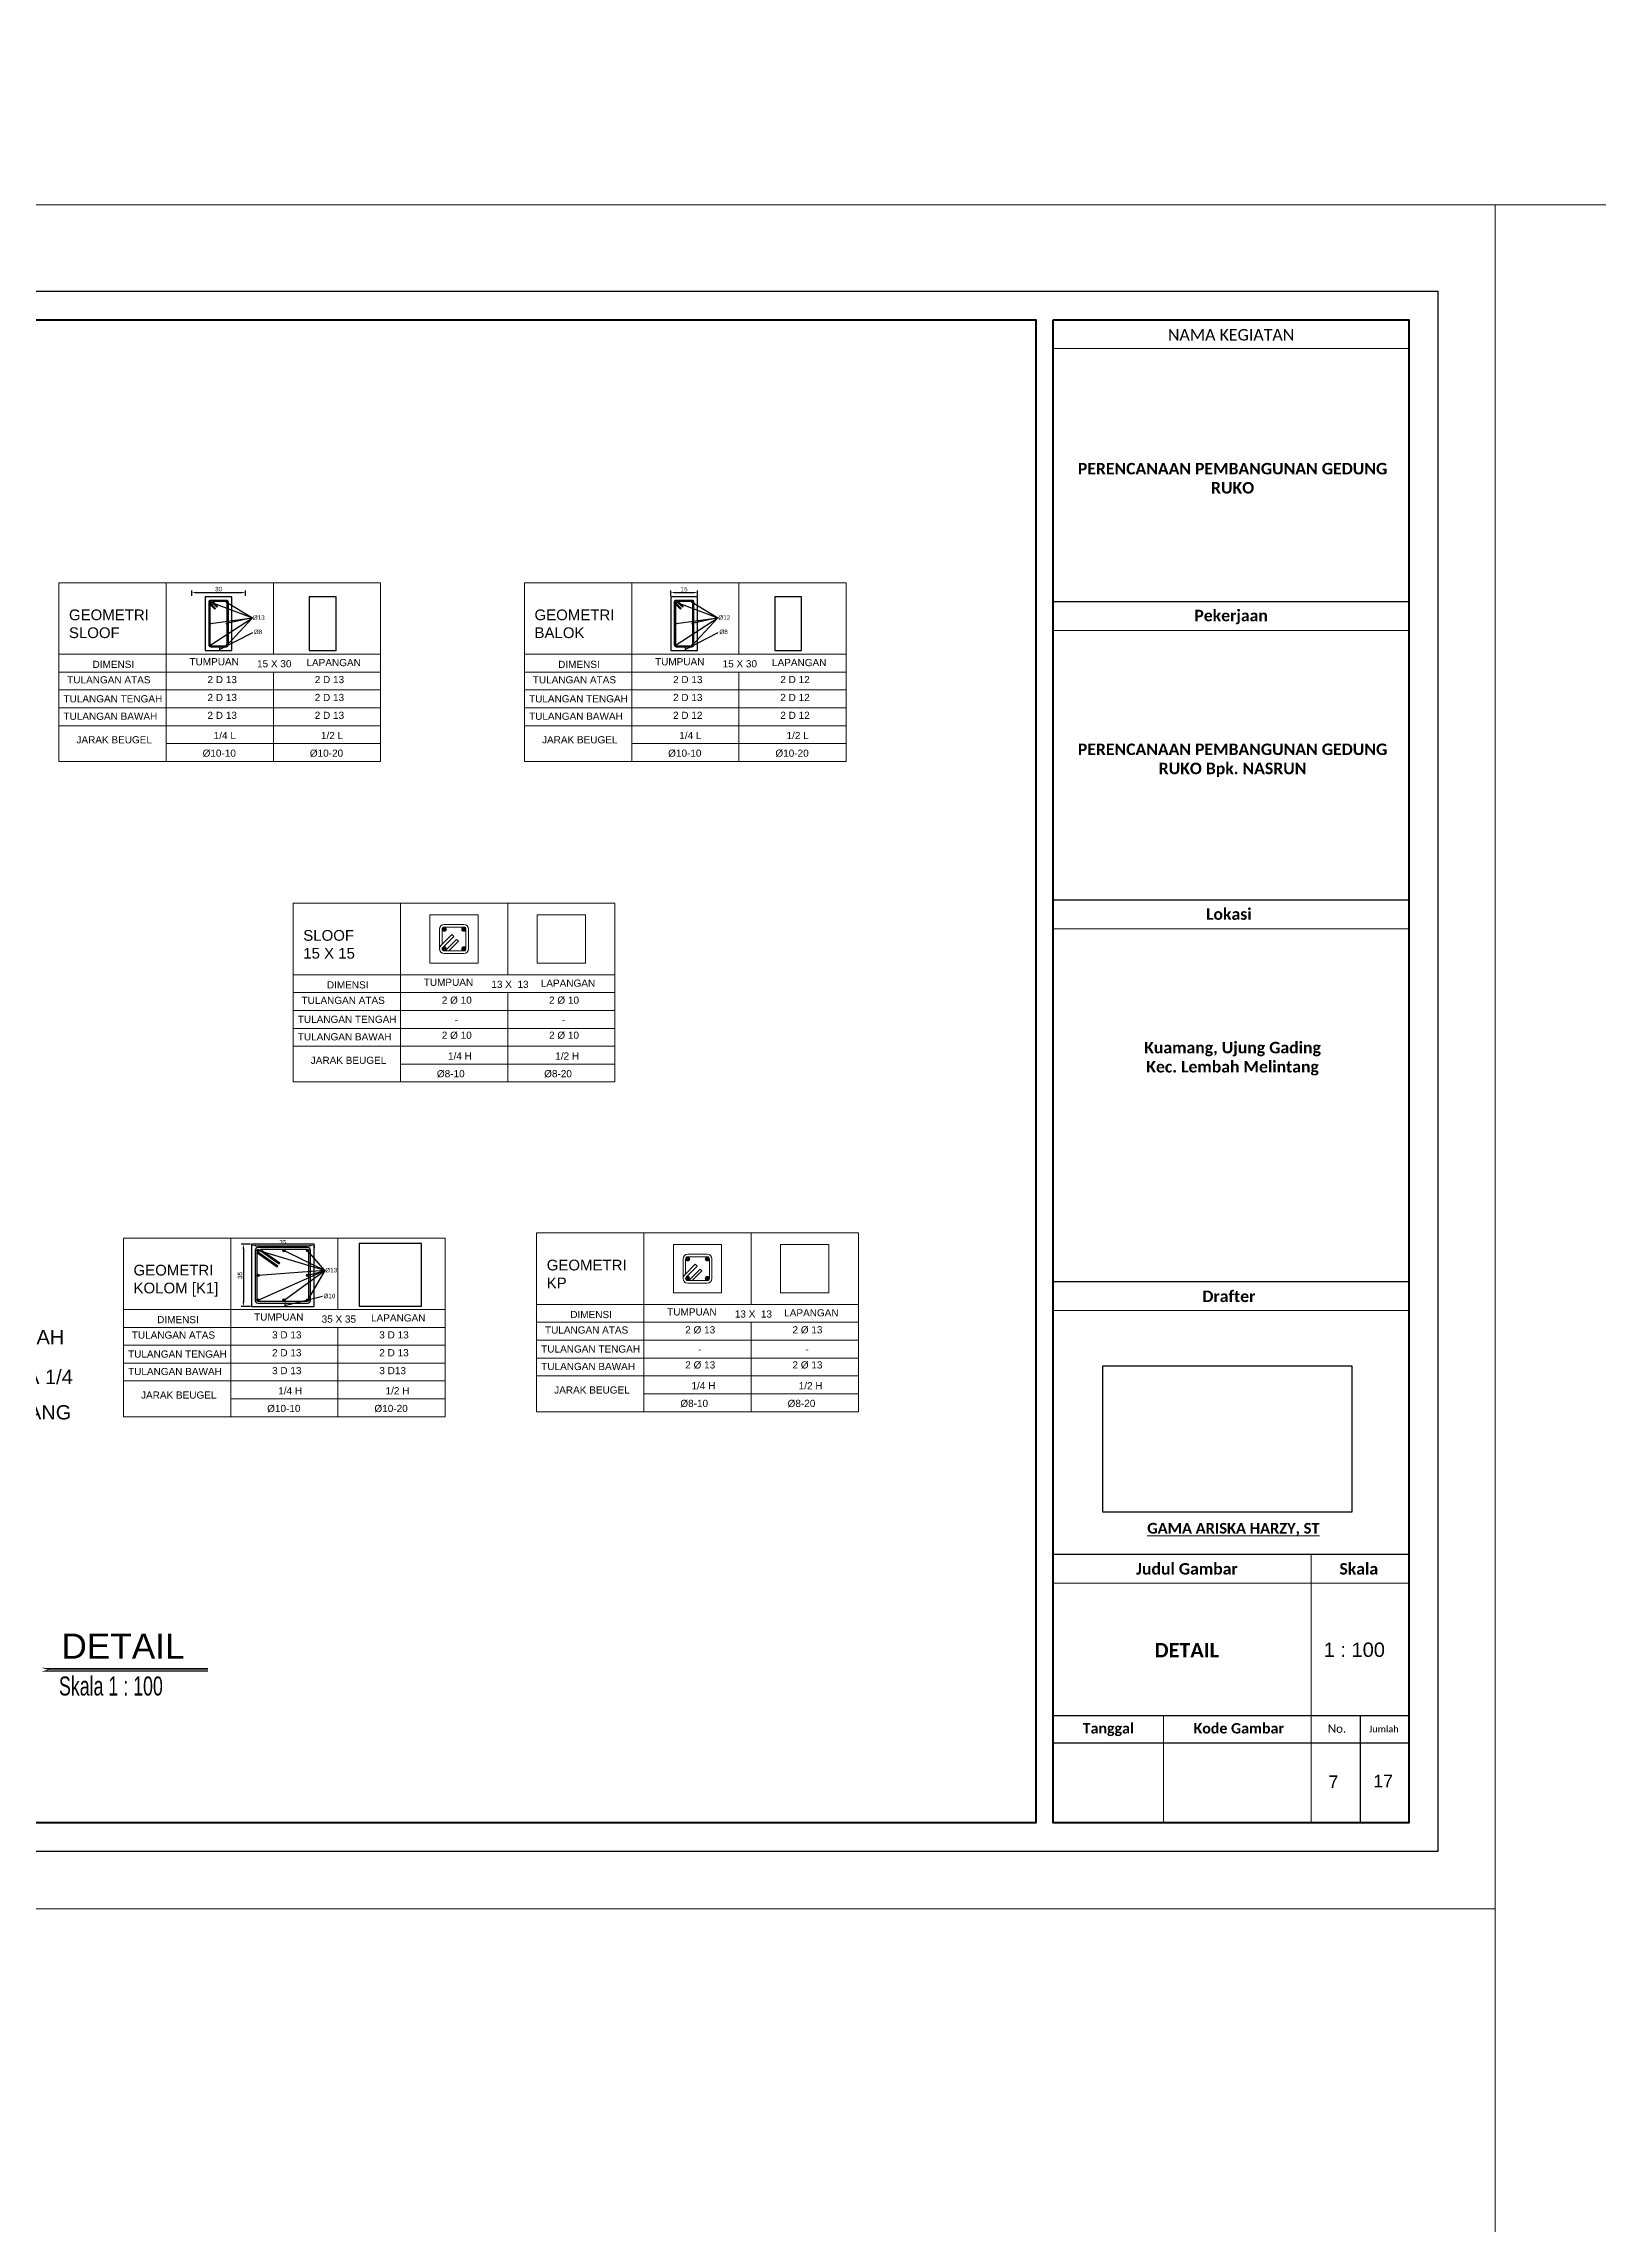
# Model space of a CAD drawing. Header units: centimetres. Extents: x -377343 to 693706, y 194584 to 813780.
# Drawn here: x 173545 to 174414, y 499667 to 500887 of the extents above; entities that cross this region are included whole.
import ezdxf

# ---------------------------------------------------------------- set-up
doc = ezdxf.new("R2010")
doc.units = ezdxf.units.CM
doc.header["$PDMODE"] = 3
for name, color, linetype, lineweight in [('a. line t', 7, 'Continuous', 50), ('Kertas', 252, 'Continuous', 20), ('Legenda', 252, 'Continuous', 20)]:
    doc.layers.add(name, color=color, linetype=linetype, lineweight=lineweight)
for name, color, linetype in [('bangunan', 40, 'Continuous'), ('Layer1', 7, 'Continuous'), ('PIPA', 11, 'Continuous'), ('TEXT', 7, 'Continuous')]:
    doc.layers.add(name, color=color, linetype=linetype)
doc.styles.add('ROMANS', font='ROMANS.SHX', dxfattribs={"width": 0.7})
doc.styles.get("Standard").update_dxf_attribs({"font": 'arial.ttf'})
doc.dimstyles.new('ISO-25', dxfattribs={"dimtxt": 2.5, "dimasz": 2.5, "dimexe": 1.25, "dimexo": 0.625, "dimtad": 1, "dimtxsty": 'Standard', "dimcen": 2.5, "dimadec": 0, "dimazin": 0, "dimtfac": 1, "dimtmove": 0, "dimatfit": 3, "dimfxl": 1, "dimarcsym": 0})
picture_1 = doc.add_image_def('image1.jpg', size_in_pixel=(603, 1024))

# ---------------------------------------------------------------- blocks, each defined once
blk = doc.blocks.new('*D61')
at = {"layer": 'Defpoints', "color": 0, "transparency": 16777216}
for p in [(173627.4, 500577.5, -1114.7), (173657.4, 500579.9), (173657.4, 500577.5, -1114.7)]:
    blk.add_point(p, dxfattribs=at)
at = {"layer": 'Layer1', "color": 0, "lineweight": -2, "transparency": 16777216}
for p, q in [((173627.4, 500578.1), (173627.4, 500581.1)), ((173657.4, 500578.1), (173657.4, 500581.1)), ((173629.9, 500579.9), (173654.9, 500579.9))]:
    blk.add_line(p, q, dxfattribs=at)
at = {"layer": 'Layer1', "color": 0, "transparency": 16777216}
for points in [[(173629.9, 500580.3), (173629.9, 500579.4), (173627.4, 500579.9)], [(173654.9, 500580.3), (173654.9, 500579.4), (173657.4, 500579.9)]]:
    blk.add_solid(points, dxfattribs=at)
at = {"layer": 'Layer1', "color": 0, "transparency": 16777216, "insert": (173642.4, 500581.8), "char_height": 2.5, "attachment_point": 5}
blk.add_mtext('30', dxfattribs=at)
blk = doc.blocks.new('*D66')
at = {"layer": 'Defpoints', "color": 0, "transparency": 16777216}
for p in [(173660.8, 500215.3), (173695.8, 500215.3), (173695.8, 500214.4)]:
    blk.add_point(p, dxfattribs=at)
at = {"layer": 'Layer1', "color": 0, "lineweight": -2, "transparency": 16777216}
for p, q in [((173660.8, 500214.7), (173660.8, 500213.2)), ((173663.3, 500214.4), (173693.3, 500214.4)), ((173695.8, 500214.7), (173695.8, 500213.2))]:
    blk.add_line(p, q, dxfattribs=at)
at = {"layer": 'Layer1', "color": 0, "transparency": 16777216}
for points in [[(173663.3, 500214.9), (173663.3, 500214), (173660.8, 500214.4)], [(173693.3, 500214.9), (173693.3, 500214), (173695.8, 500214.4)]]:
    blk.add_solid(points, dxfattribs=at)
at = {"layer": 'Layer1', "color": 0, "transparency": 16777216, "insert": (173678.3, 500216.3), "char_height": 2.5, "attachment_point": 5}
blk.add_mtext('35', dxfattribs=at)
blk = doc.blocks.new('*D67')
at = {"layer": 'Defpoints', "color": 0, "transparency": 16777216}
for p in [(173660.8, 500215.3), (173656.3, 500180.3), (173660.8, 500180.3)]:
    blk.add_point(p, dxfattribs=at)
at = {"layer": 'Layer1', "color": 0, "lineweight": -2, "transparency": 16777216}
for p, q in [((173660.2, 500215.3), (173655, 500215.3)), ((173656.3, 500212.8), (173656.3, 500182.8)), ((173660.2, 500180.3), (173655, 500180.3))]:
    blk.add_line(p, q, dxfattribs=at)
at = {"layer": 'Layer1', "color": 0, "transparency": 16777216}
for points in [[(173655.8, 500212.8), (173656.7, 500212.8), (173656.3, 500215.3)], [(173655.8, 500182.8), (173656.7, 500182.8), (173656.3, 500180.3)]]:
    blk.add_solid(points, dxfattribs=at)
at = {"layer": 'Layer1', "color": 0, "transparency": 16777216, "insert": (173654.4, 500197.8), "char_height": 2.5, "attachment_point": 5, "rotation": 90}
blk.add_mtext('35', dxfattribs=at)
blk = doc.blocks.new('*D138')
at = {"layer": 'Defpoints', "color": 0, "transparency": 16777216}
for p in [(173895.3, 500577.5, -1114.7), (173910.3, 500579.9), (173910.3, 500577.5, -1114.7)]:
    blk.add_point(p, dxfattribs=at)
at = {"layer": 'Layer1', "color": 0, "lineweight": -2, "transparency": 16777216}
for p, q in [((173895.3, 500578.1), (173895.3, 500581.1)), ((173910.3, 500578.1), (173910.3, 500581.1)), ((173897.8, 500579.9), (173907.8, 500579.9))]:
    blk.add_line(p, q, dxfattribs=at)
at = {"layer": 'Layer1', "color": 0, "transparency": 16777216}
for points in [[(173897.8, 500580.3), (173897.8, 500579.4), (173895.3, 500579.9)], [(173907.8, 500580.3), (173907.8, 500579.4), (173910.3, 500579.9)]]:
    blk.add_solid(points, dxfattribs=at)
at = {"layer": 'Layer1', "color": 0, "transparency": 16777216, "insert": (173902.8, 500581.8), "char_height": 2.5, "attachment_point": 5}
blk.add_mtext('15', dxfattribs=at)

msp = doc.modelspace()

# ---------------------------------------------------------------- hatches: boundary and pattern name
at = {"layer": 'bangunan'}
h = msp.add_hatch(color=256, dxfattribs=at)
h.dxf.hatch_style = 1
h.paths.add_polyline_path([(173637.463, 500574.422, 1), (173638.463, 500574.422, 1)])
h = msp.add_hatch(color=256, dxfattribs=at)
h.dxf.hatch_style = 1
h.paths.add_polyline_path([(173637.463, 500574.422, 1), (173638.463, 500574.422, 1)])
h = msp.add_hatch(color=256, dxfattribs=at)
h.dxf.hatch_style = 1
h.paths.add_polyline_path([(173637.463, 500574.422, 1), (173638.463, 500574.422, 1)])
h = msp.add_hatch(color=256, dxfattribs=at)
h.dxf.hatch_style = 1
h.paths.add_polyline_path([(173647.263, 500574.422, -1), (173646.263, 500574.422, -1)])
h = msp.add_hatch(color=256, dxfattribs=at)
h.dxf.hatch_style = 1
h.paths.add_polyline_path([(173647.263, 500574.422, -1), (173646.263, 500574.422, -1)])
h = msp.add_hatch(color=256, dxfattribs=at)
h.dxf.hatch_style = 1
h.paths.add_polyline_path([(173897.903, 500574.422, 1), (173898.903, 500574.422, 1)])
h = msp.add_hatch(color=256, dxfattribs=at)
h.dxf.hatch_style = 1
h.paths.add_polyline_path([(173897.903, 500574.422, 1), (173898.903, 500574.422, 1)])
h = msp.add_hatch(color=256, dxfattribs=at)
h.dxf.hatch_style = 1
h.paths.add_polyline_path([(173897.903, 500574.422, 1), (173898.903, 500574.422, 1)])
h = msp.add_hatch(color=256, dxfattribs=at)
h.dxf.hatch_style = 1
h.paths.add_polyline_path([(173907.703, 500574.422, -1), (173906.703, 500574.422, -1)])
h = msp.add_hatch(color=256, dxfattribs=at)
h.dxf.hatch_style = 1
h.paths.add_polyline_path([(173907.703, 500574.422, -1), (173906.703, 500574.422, -1)])
h = msp.add_hatch(color=256, dxfattribs=at)
h.dxf.hatch_style = 1
h.paths.add_polyline_path([(173637.482, 500562.49, -1), (173638.482, 500562.49, -1)])
h = msp.add_hatch(color=256, dxfattribs=at)
h.dxf.hatch_style = 1
h.paths.add_polyline_path([(173647.282, 500562.49, 1), (173646.282, 500562.49, 1)])
h = msp.add_hatch(color=256, dxfattribs=at)
h.dxf.hatch_style = 1
h.paths.add_polyline_path([(173897.921, 500562.49, -1), (173898.921, 500562.49, -1)])
h = msp.add_hatch(color=256, dxfattribs=at)
h.dxf.hatch_style = 1
h.paths.add_polyline_path([(173907.721, 500562.49, 1), (173906.721, 500562.49, 1)])
h = msp.add_hatch(color=256, dxfattribs=at)
h.dxf.hatch_style = 1
h.paths.add_polyline_path([(173637.463, 500550.622, -1), (173638.463, 500550.622, -1)])
h = msp.add_hatch(color=256, dxfattribs=at)
h.dxf.hatch_style = 1
h.paths.add_polyline_path([(173647.263, 500550.622, 1), (173646.263, 500550.622, 1)])
h = msp.add_hatch(color=256, dxfattribs=at)
h.dxf.hatch_style = 1
h.paths.add_polyline_path([(173897.903, 500550.622, -1), (173898.903, 500550.622, -1)])
h = msp.add_hatch(color=256, dxfattribs=at)
h.dxf.hatch_style = 1
h.paths.add_polyline_path([(173907.703, 500550.622, 1), (173906.703, 500550.622, 1)])
at = {"layer": 'Layer1'}
h = msp.add_hatch(color=256, dxfattribs=at)
h.dxf.hatch_style = 1
h.paths.add_polyline_path([(173665.126, 500211.644, 1), (173663.826, 500211.644, 1)])
h = msp.add_hatch(color=256, dxfattribs=at)
h.dxf.hatch_style = 1
h.paths.add_polyline_path([(173679.645, 500211.644, 1), (173678.345, 500211.644, 1)])
h = msp.add_hatch(color=256, dxfattribs=at)
h.dxf.hatch_style = 1
h.paths.add_polyline_path([(173691.526, 500211.644, -1), (173692.826, 500211.644, -1)])
h = msp.add_hatch(color=256, dxfattribs=at)
h.dxf.hatch_style = 1
h.paths.add_polyline_path([(173665.126, 500197.794, -1), (173663.826, 500197.794, -1)])
h = msp.add_hatch(color=256, dxfattribs=at)
h.dxf.hatch_style = 1
h.paths.add_polyline_path([(173691.526, 500197.794, 1), (173692.826, 500197.794, 1)])
h = msp.add_hatch(color=256, dxfattribs=at)
h.dxf.hatch_style = 1
h.paths.add_polyline_path([(173665.126, 500183.944, -1), (173663.826, 500183.944, -1)])
h = msp.add_hatch(color=256, dxfattribs=at)
h.dxf.hatch_style = 1
h.paths.add_polyline_path([(173679.645, 500183.944, -1), (173678.345, 500183.944, -1)])
h = msp.add_hatch(color=256, dxfattribs=at)
h.dxf.hatch_style = 1
h.paths.add_polyline_path([(173691.526, 500183.944, 1), (173692.826, 500183.944, 1)])
at = {"layer": 'PIPA'}
h = msp.add_hatch(color=0, dxfattribs=at)
h.dxf.hatch_style = 1
h.paths.add_polyline_path([(173769.795, 500391.485, 1), (173767.455, 500391.485, 1)])
h.paths.add_polyline_path([(173780.775, 500391.485, 1), (173778.435, 500391.485, 1)])
h.paths.add_polyline_path([(173780.775, 500380.505, 1), (173778.435, 500380.505, 1)])
h.paths.add_polyline_path([(173767.455, 500380.505, 1), (173769.795, 500380.505, 1)])
h = msp.add_hatch(color=0, dxfattribs=at)
h.dxf.hatch_style = 1
h.paths.add_polyline_path([(173905.975, 500207.003, 1), (173903.635, 500207.003, 1)])
h.paths.add_polyline_path([(173916.955, 500207.003, 1), (173914.615, 500207.003, 1)])
h.paths.add_polyline_path([(173916.955, 500196.023, 1), (173914.615, 500196.023, 1)])
h.paths.add_polyline_path([(173903.635, 500196.023, 1), (173905.975, 500196.023, 1)])

# ---------------------------------------------------------------- linework, layer by layer
at = {"linetype": 'Continuous'}
for p, q in [((173650.519, 500578.447, 174.71), (173650.519, 500578.447, 174.71)), ((173910.958, 500578.447, 174.71), (173910.958, 500578.447, 174.71))]:
    msp.add_line(p, q, dxfattribs=at)
at = {"elevation": 174.71}
for points in [[(173634.863, 500547.522), (173649.863, 500547.522), (173649.863, 500577.522), (173634.863, 500577.522)], [(173634.863, 500547.522), (173649.863, 500547.522), (173649.863, 500577.522), (173634.863, 500577.522)], [(173693.077, 500547.522), (173708.077, 500547.522), (173708.077, 500577.522), (173693.077, 500577.522)], [(173895.303, 500547.522), (173910.303, 500547.522), (173910.303, 500577.522), (173895.303, 500577.522)], [(173895.303, 500547.522), (173910.303, 500547.522), (173910.303, 500577.522), (173895.303, 500577.522)], [(173953.516, 500547.522), (173968.516, 500547.522), (173968.516, 500577.522), (173953.516, 500577.522)]]:
    msp.add_lwpolyline(points, close=True, dxfattribs=at)
at = {"layer": 'bangunan'}
for p, q in [((173637.463, 500573.367, 174.71), (173640.297, 500570.533, 174.71)), ((173637.463, 500573.367, 174.71), (173640.297, 500570.533, 174.71)), ((173637.61, 500574.069, 174.71), (173640.721, 500570.958, 174.71)), ((173637.61, 500574.069, 174.71), (173640.721, 500570.958, 174.71)), ((173638.317, 500574.776, 174.71), (173641.428, 500571.665, 174.71)), ((173638.317, 500574.776, 174.71), (173641.428, 500571.665, 174.71)), ((173638.741, 500575.2, 174.71), (173641.852, 500572.089, 174.71)), ((173638.741, 500575.2, 174.71), (173641.852, 500572.089, 174.71)), ((173640.721, 500570.958, 174.71), (173640.297, 500570.533, 174.71)), ((173641.852, 500572.089, 174.71), (173641.428, 500571.665, 174.71)), ((173897.903, 500573.367, 174.71), (173900.736, 500570.533, 174.71)), ((173897.903, 500573.367, 174.71), (173900.736, 500570.533, 174.71)), ((173898.049, 500574.069, 174.71), (173901.16, 500570.958, 174.71)), ((173898.049, 500574.069, 174.71), (173901.16, 500570.958, 174.71)), ((173898.756, 500574.776, 174.71), (173901.868, 500571.665, 174.71)), ((173898.756, 500574.776, 174.71), (173901.868, 500571.665, 174.71)), ((173899.181, 500575.2, 174.71), (173902.292, 500572.089, 174.71)), ((173899.181, 500575.2, 174.71), (173902.292, 500572.089, 174.71)), ((173901.16, 500570.958, 174.71), (173900.736, 500570.533, 174.71)), ((173902.292, 500572.089, 174.71), (173901.868, 500571.665, 174.71))]:
    msp.add_line(p, q, dxfattribs=at)
at = {"layer": 'bangunan', "elevation": 174.71}
for points in [[(173637.963, 500549.522), (173646.763, 500549.522, 0.41421356), (173647.863, 500550.622), (173647.863, 500574.422, 0.41421356), (173646.763, 500575.522), (173637.963, 500575.522, 0.41421356), (173636.863, 500574.422), (173636.863, 500550.622, 0.41421356)], [(173637.963, 500549.522), (173646.763, 500549.522, 0.41421356), (173647.863, 500550.622), (173647.863, 500574.422, 0.41421356), (173646.763, 500575.522), (173637.963, 500575.522, 0.41421356), (173636.863, 500574.422), (173636.863, 500550.622, 0.41421356)], [(173898.403, 500549.522), (173907.203, 500549.522, 0.41421356), (173908.303, 500550.622), (173908.303, 500574.422, 0.41421356), (173907.203, 500575.522), (173898.403, 500575.522, 0.41421356), (173897.303, 500574.422), (173897.303, 500550.622, 0.41421356)], [(173898.403, 500549.522), (173907.203, 500549.522, 0.41421356), (173908.303, 500550.622), (173908.303, 500574.422, 0.41421356), (173907.203, 500575.522), (173898.403, 500575.522, 0.41421356), (173897.303, 500574.422), (173897.303, 500550.622, 0.41421356)]]:
    msp.add_lwpolyline(points, format="xyb", close=True, dxfattribs=at)
for points in [[(173637.963, 500574.922), (173637.963, 500574.922, 0.41421356), (173637.463, 500574.422), (173637.463, 500550.622, 0.41421356), (173637.963, 500550.122), (173646.763, 500550.122, 0.41421356), (173647.263, 500550.622), (173647.263, 500574.422, 0.41421356), (173646.763, 500574.922), (173639.019, 500574.922)], [(173637.963, 500574.922), (173637.963, 500574.922, 0.41421356), (173637.463, 500574.422), (173637.463, 500550.622, 0.41421356), (173637.963, 500550.122), (173646.763, 500550.122, 0.41421356), (173647.263, 500550.622), (173647.263, 500574.422, 0.41421356), (173646.763, 500574.922), (173639.019, 500574.922)], [(173898.403, 500574.922), (173898.403, 500574.922, 0.41421356), (173897.903, 500574.422), (173897.903, 500550.622, 0.41421356), (173898.403, 500550.122), (173907.203, 500550.122, 0.41421356), (173907.703, 500550.622), (173907.703, 500574.422, 0.41421356), (173907.203, 500574.922), (173899.458, 500574.922)], [(173898.403, 500574.922), (173898.403, 500574.922, 0.41421356), (173897.903, 500574.422), (173897.903, 500550.622, 0.41421356), (173898.403, 500550.122), (173907.203, 500550.122, 0.41421356), (173907.703, 500550.622), (173907.703, 500574.422, 0.41421356), (173907.203, 500574.922), (173899.458, 500574.922)]]:
    msp.add_lwpolyline(points, format="xyb", dxfattribs=at)
at = {"layer": 'bangunan'}
for centre in [(173637.963, 500574.422, 174.71), (173898.403, 500574.422, 174.71)]:
    msp.add_circle(centre, 0.5, dxfattribs=at)
for centre in [(173637.963, 500574.422, 174.71), (173898.403, 500574.422, 174.71)]:
    msp.add_arc(centre, 1.1, 45, 180, dxfattribs=at)
at = {"layer": 'Kertas'}
for points in [[(173024.235, 500796.755), (174356.461, 500796.755), (174356.461, 499843.33), (173024.235, 499843.33)], [(174356.461, 500796.755), (177553.804, 500796.755), (177553.804, 498508.536), (174356.461, 498508.536)]]:
    msp.add_lwpolyline(points, close=True, dxfattribs=at)
at = {"layer": 'Layer1', "color": 7, "lineweight": 0, "ltscale": 100}
for p, q in [((173553.037, 500585.37), (173553.037, 500485.37)), ((173613.037, 500585.37), (173613.037, 500485.37)), ((173673.037, 500585.37), (173673.037, 500545.37)), ((173733.037, 500585.37), (173733.037, 500485.37)), ((173813.477, 500585.37), (173813.477, 500485.37)), ((173873.477, 500585.37), (173873.477, 500485.37)), ((173933.477, 500585.37), (173933.477, 500545.37)), ((173993.477, 500585.37), (173993.477, 500485.37)), ((173553.037, 500545.37), (173733.037, 500545.37)), ((173813.477, 500545.37), (173993.477, 500545.37)), ((173553.037, 500535.37), (173733.037, 500535.37)), ((173673.037, 500535.37), (173673.037, 500485.37)), ((173813.477, 500535.37), (173993.477, 500535.37)), ((173933.477, 500535.37), (173933.477, 500485.37)), ((173553.037, 500525.37), (173733.037, 500525.37)), ((173813.477, 500525.37), (173993.477, 500525.37)), ((173553.037, 500515.37), (173733.037, 500515.37)), ((173813.477, 500515.37), (173993.477, 500515.37)), ((173553.037, 500505.37), (173733.037, 500505.37)), ((173613.037, 500495.37), (173733.037, 500495.37)), ((173813.477, 500505.37), (173993.477, 500505.37)), ((173873.477, 500495.37), (173993.477, 500495.37)), ((173553.037, 500485.37), (173733.037, 500485.37)), ((173813.477, 500485.37), (173993.477, 500485.37))]:
    msp.add_line(p, q, dxfattribs=at)
at = {"layer": 'Layer1'}
for p, q in [((173637.963, 500574.422, 174.71), (173661.304, 500565.75, 1289.398)), ((173898.403, 500574.422, 174.71), (173921.743, 500565.75, 1289.398)), ((173637.855, 500562.486, 174.71), (173661.304, 500565.75, 174.71)), ((173646.763, 500550.122, 174.71), (173661.304, 500565.75, 174.71)), ((173898.295, 500562.486, 174.71), (173921.743, 500565.75, 174.71)), ((173907.203, 500550.122, 174.71), (173921.743, 500565.75, 174.71)), ((173663.826, 500210.512), (173675.076, 500202.635)), ((173664.103, 500211.111), (173675.449, 500203.167)), ((173701.808, 500200.571, -1114.687), (173664.476, 500211.644)), ((173664.849, 500212.176), (173676.194, 500204.232)), ((173665.814, 500212.294), (173676.567, 500204.765)), ((173675.076, 500202.635), (173675.449, 500203.167)), ((173676.194, 500204.232), (173676.567, 500204.765)), ((173701.808, 500200.571, -1114.687), (173664.476, 500197.794)), ((173678.995, 500183.944), (173701.808, 500200.571, -1114.687)), ((173692.176, 500197.794), (173701.808, 500200.571, -1114.687))]:
    msp.add_line(p, q, dxfattribs=at)
at = {"layer": 'Layer1', "lineweight": 5, "ltscale": 0.5}
for p, q in [((173684.115, 500405.995), (173864.115, 500405.995)), ((173684.115, 500405.995), (173864.115, 500405.995)), ((173684.115, 500405.995), (173684.115, 500305.995)), ((173744.115, 500405.995), (173744.115, 500305.995)), ((173804.115, 500405.995), (173804.115, 500365.995)), ((173864.115, 500405.995), (173864.115, 500305.995)), ((173766.78, 500382.351), (173772.889, 500388.46)), ((173767.798, 500381.332), (173773.907, 500387.442)), ((173772.889, 500388.46), (173773.907, 500387.442)), ((173684.115, 500365.995), (173864.115, 500365.995)), ((173684.115, 500355.995), (173864.115, 500355.995)), ((173804.115, 500355.995), (173804.115, 500305.995)), ((173684.115, 500345.995), (173864.115, 500345.995)), ((173684.115, 500335.995), (173864.115, 500335.995)), ((173684.115, 500325.995), (173864.115, 500325.995)), ((173744.115, 500315.995), (173864.115, 500315.995)), ((173684.115, 500305.995), (173864.115, 500305.995)), ((173589.162, 500218.684, -2452.189), (173769.162, 500218.684, -2452.189)), ((173589.162, 500218.684, -2452.189), (173769.162, 500218.684, -2452.189)), ((173589.162, 500218.684, -2452.189), (173769.162, 500218.684, -2452.189)), ((173589.162, 500218.684, -2452.189), (173589.162, 500118.684, -2452.189)), ((173649.162, 500218.684, -2452.189), (173649.162, 500118.684, -2452.189)), ((173709.162, 500218.684, -2452.189), (173709.162, 500178.684, -2452.189)), ((173769.162, 500218.684, -2452.189), (173769.162, 500118.684, -2452.189)), ((173820.295, 500221.513, -2452.189), (174000.295, 500221.513, -2452.189)), ((173820.295, 500221.513, -2452.189), (174000.295, 500221.513, -2452.189)), ((173820.295, 500221.513, -2452.189), (173820.295, 500121.513, -2452.189)), ((173880.295, 500221.513, -2452.189), (173880.295, 500121.513, -2452.189)), ((173940.295, 500221.513, -2452.189), (173940.295, 500181.513, -2452.189)), ((174000.295, 500221.513, -2452.189), (174000.295, 500121.513, -2452.189)), ((173902.96, 500197.868, -2452.189), (173909.069, 500203.978, -2452.189)), ((173903.978, 500196.85, -2452.189), (173910.088, 500202.959, -2452.189)), ((173909.069, 500203.978, -2452.189), (173910.088, 500202.959, -2452.189)), ((173589.162, 500178.684, -2452.189), (173769.162, 500178.684, -2452.189)), ((173820.295, 500181.513, -2452.189), (174000.295, 500181.513, -2452.189)), ((173589.162, 500168.684, -2452.189), (173769.162, 500168.684, -2452.189)), ((173709.162, 500168.684, -2452.189), (173709.162, 500118.684, -2452.189)), ((173820.295, 500171.513, -2452.189), (174000.295, 500171.513, -2452.189)), ((173940.295, 500171.513, -2452.189), (173940.295, 500121.513, -2452.189)), ((173589.162, 500158.684, -2452.189), (173769.162, 500158.684, -2452.189)), ((173820.295, 500161.513, -2452.189), (174000.295, 500161.513, -2452.189)), ((173589.162, 500148.684, -2452.189), (173769.162, 500148.684, -2452.189)), ((173820.295, 500151.513, -2452.189), (174000.295, 500151.513, -2452.189)), ((173820.295, 500141.513, -2452.189), (174000.295, 500141.513, -2452.189)), ((173589.162, 500138.684, -2452.189), (173769.162, 500138.684, -2452.189)), ((173649.162, 500128.684, -2452.189), (173769.162, 500128.684, -2452.189)), ((173880.295, 500131.513, -2452.189), (174000.295, 500131.513, -2452.189)), ((173589.162, 500118.684, -2452.189), (173769.162, 500118.684, -2452.189)), ((173820.295, 500121.513, -2452.189), (174000.295, 500121.513, -2452.189))]:
    msp.add_line(p, q, dxfattribs=at)
at = {"layer": 'Layer1', "color": 7, "lineweight": 0, "ltscale": 100}
for points in [[(173553.037, 500585.37), (173613.037, 500585.37), (173613.037, 500545.37), (173553.037, 500545.37)], [(173613.037, 500585.37), (173673.037, 500585.37), (173673.037, 500545.37), (173613.037, 500545.37)], [(173673.037, 500585.37), (173733.037, 500585.37), (173733.037, 500545.37), (173673.037, 500545.37)], [(173813.477, 500585.37), (173873.477, 500585.37), (173873.477, 500545.37), (173813.477, 500545.37)], [(173873.477, 500585.37), (173933.477, 500585.37), (173933.477, 500545.37), (173873.477, 500545.37)], [(173933.477, 500585.37), (173993.477, 500585.37), (173993.477, 500545.37), (173933.477, 500545.37)]]:
    msp.add_lwpolyline(points, close=True, dxfattribs=at)
at = {"layer": 'Layer1'}
for points, elevation in [([(173646.826, 500574.486), (173661.304, 500565.75), (173646.789, 500562.486)], 174.71), ([(173907.265, 500574.486), (173921.743, 500565.75), (173907.229, 500562.486)], 174.71), ([(173637.963, 500550.622), (173661.304, 500565.75)], 174.71), ([(173642.988, 500549.865), (173642.955, 500547.945), (173661.496, 500557.548)], -1373.734), ([(173898.403, 500550.622), (173921.743, 500565.75)], 174.71), ([(173903.427, 500549.865), (173903.394, 500547.945), (173921.936, 500557.548)], -1373.734), ([(173678.995, 500211.644), (173701.808, 500200.571), (173692.176, 500211.644)], -1114.687), ([(173664.476, 500183.944), (173701.808, 500200.571)], -1114.687), ([(173701.808, 500200.571), (173692.176, 500183.944)], -1548.444), ([(173679.717, 500182.571), (173679.483, 500181.012), (173700.553, 500186.234)], -4000.633)]:
    msp.add_lwpolyline(points, dxfattribs=dict(at, elevation=elevation))
at = {"layer": 'Layer1', "lineweight": 5, "ltscale": 0.5}
for points in [[(173684.115, 500405.995), (173744.115, 500405.995), (173744.115, 500365.995), (173684.115, 500365.995)], [(173744.115, 500405.995), (173804.115, 500405.995), (173804.115, 500365.995), (173744.115, 500365.995)], [(173760.615, 500372.495), (173787.615, 500372.495), (173787.615, 500399.495), (173760.615, 500399.495)], [(173804.115, 500405.995), (173864.115, 500405.995), (173864.115, 500365.995), (173804.115, 500365.995)], [(173820.615, 500372.495), (173847.615, 500372.495), (173847.615, 500399.495), (173820.615, 500399.495)]]:
    msp.add_lwpolyline(points, close=True, dxfattribs=at)
msp.add_lwpolyline([(173768.625, 500377.895), (173779.605, 500377.895, 0.41421356), (173782.215, 500380.505), (173782.215, 500391.485, 0.41421356), (173779.605, 500394.095), (173768.625, 500394.095, 0.41421356), (173766.015, 500391.485), (173766.015, 500380.505, 0.41421356)], format="xyb", close=True, dxfattribs=at)
msp.add_lwpolyline([(173767.455, 500380.505, 0.41421356), (173768.625, 500379.335), (173779.605, 500379.335, 0.41421356), (173780.775, 500380.505), (173780.775, 500391.485, 0.41421356), (173779.605, 500392.655), (173768.625, 500392.655, 0.41421356), (173767.455, 500391.485), (173767.455, 500383.026)], format="xyb", dxfattribs=at)
msp.add_lwpolyline([(173769.452, 500379.678), (173775.562, 500385.787), (173776.58, 500384.769), (173771.146, 500379.335)], dxfattribs=at)
at = {"layer": 'Layer1', "lineweight": 5, "ltscale": 0.5, "elevation": -2452.189}
for points in [[(173589.162, 500218.684), (173649.162, 500218.684), (173649.162, 500178.684), (173589.162, 500178.684)], [(173709.162, 500218.684), (173769.162, 500218.684), (173769.162, 500178.684), (173709.162, 500178.684)], [(173820.295, 500221.513), (173880.295, 500221.513), (173880.295, 500181.513), (173820.295, 500181.513)], [(173880.295, 500221.513), (173940.295, 500221.513), (173940.295, 500181.513), (173880.295, 500181.513)], [(173896.795, 500188.013), (173923.795, 500188.013), (173923.795, 500215.013), (173896.795, 500215.013)], [(173940.295, 500221.513), (174000.295, 500221.513), (174000.295, 500181.513), (173940.295, 500181.513)], [(173956.795, 500188.013), (173983.795, 500188.013), (173983.795, 500215.013), (173956.795, 500215.013)]]:
    msp.add_lwpolyline(points, close=True, dxfattribs=at)
at = {"layer": 'Layer1'}
for points in [[(173660.826, 500180.294), (173695.826, 500180.294), (173695.826, 500215.294), (173660.826, 500215.294)], [(173720.98, 500180.636), (173755.98, 500180.636), (173755.98, 500215.636), (173720.98, 500215.636)]]:
    msp.add_lwpolyline(points, close=True, dxfattribs=at)
msp.add_lwpolyline([(173664.476, 500182.294), (173692.176, 500182.294, 0.41421356), (173693.826, 500183.944), (173693.826, 500211.644, 0.41421356), (173692.176, 500213.294), (173664.476, 500213.294, 0.41421356), (173662.826, 500211.644), (173662.826, 500183.944, 0.41421356)], format="xyb", close=True, dxfattribs=at)
msp.add_lwpolyline([(173664.476, 500212.294, 0.41421356), (173663.826, 500211.644), (173663.826, 500183.944, 0.41421356), (173664.476, 500183.294), (173692.176, 500183.294, 0.41421356), (173692.826, 500183.944), (173692.826, 500211.644, 0.41421356), (173692.176, 500212.294), (173665.814, 500212.294)], format="xyb", dxfattribs=at)
at = {"layer": 'Layer1', "lineweight": 5, "ltscale": 0.5, "elevation": -2452.189}
msp.add_lwpolyline([(173904.805, 500193.413), (173915.785, 500193.413, 0.41421356), (173918.395, 500196.023), (173918.395, 500207.003, 0.41421356), (173915.785, 500209.613), (173904.805, 500209.613, 0.41421356), (173902.195, 500207.003), (173902.195, 500196.023, 0.41421356)], format="xyb", close=True, dxfattribs=at)
msp.add_lwpolyline([(173903.635, 500196.023, 0.41421356), (173904.805, 500194.853), (173915.785, 500194.853, 0.41421356), (173916.955, 500196.023), (173916.955, 500207.003, 0.41421356), (173915.785, 500208.173), (173904.805, 500208.173, 0.41421356), (173903.635, 500207.003), (173903.635, 500198.544)], format="xyb", dxfattribs=at)
msp.add_lwpolyline([(173905.633, 500195.195), (173911.742, 500201.305), (173912.76, 500200.287), (173907.327, 500194.853)], dxfattribs=at)
at = {"layer": 'Layer1', "lineweight": 5, "ltscale": 0.5}
for centre in [(173768.625, 500391.485), (173779.605, 500391.485), (173768.625, 500380.505), (173779.605, 500380.505), (173904.805, 500207.003, -2452.189), (173915.785, 500207.003, -2452.189), (173904.805, 500196.023, -2452.189), (173915.785, 500196.023, -2452.189)]:
    msp.add_circle(centre, 1.17, dxfattribs=at)
at = {"layer": 'Layer1'}
for centre in [(173664.476, 500211.644), (173678.995, 500211.644), (173692.176, 500211.644), (173664.476, 500197.794), (173692.176, 500197.794), (173664.476, 500183.944), (173678.995, 500183.944), (173692.176, 500183.944)]:
    msp.add_circle(centre, 0.65, dxfattribs=at)
at = {"layer": 'Layer1', "lineweight": 5, "ltscale": 0.5}
for centre in [(173768.625, 500380.505), (173904.805, 500196.023, -2452.189)]:
    msp.add_arc(centre, 2.61, 135, 270, dxfattribs=at)
at = {"layer": 'Legenda', "color": 1, "lineweight": 20}
for p, q in [((174308.308, 500716.5), (174109.277, 500716.5)), ((174308.308, 500558.706), (174109.277, 500558.706)), ((174308.482, 500391.724), (174109.451, 500391.724)), ((174308.482, 500178.063), (174109.451, 500178.063)), ((174253.499, 500041.566), (174253.499, 499891.483)), ((174109.277, 500025.515), (174308.308, 500025.515)), ((174170.991, 499951.224), (174170.991, 499891.483))]:
    msp.add_line(p, q, dxfattribs=at)
at = {"layer": 'Legenda', "color": 1, "lineweight": 30}
for p, q in [((174308.308, 500574.757), (174109.277, 500574.757)), ((174308.482, 500407.774), (174109.451, 500407.774)), ((174308.482, 500194.114), (174109.451, 500194.114)), ((174308.308, 500041.566), (174109.277, 500041.566)), ((174308.308, 499951.224), (174109.277, 499951.224)), ((174280.904, 499951.224), (174280.904, 499891.483)), ((174308.308, 499936.056), (174109.277, 499936.056))]:
    msp.add_line(p, q, dxfattribs=at)
at = {"layer": 'Legenda', "color": 5, "lineweight": 30}
msp.add_lwpolyline([(173072.388, 500748.602), (174324.359, 500748.602), (174324.359, 499875.432), (173072.388, 499875.432)], close=True, dxfattribs=at)
at = {"layer": 'Legenda', "color": 1, "lineweight": 50}
for points in [[(173088.439, 500732.551), (174099.646, 500732.551), (174099.646, 499891.483), (173088.439, 499891.483)], [(174109.277, 500732.551), (174308.308, 500732.551), (174308.308, 499891.483), (174109.277, 499891.483)]]:
    msp.add_lwpolyline(points, close=True, dxfattribs=at)
at = {"layer": 'PIPA', "lineweight": 35, "extrusion": (0, 0.816497, 0.57735), "elevation": 193451.324}
msp.add_lwpolyline([(-421704.212, -325591.681), (-159560.265, -63447.734), (377343.333, -600351.331), (-158232.47, -1135927.133), (-693706.405, -600453.199), (-454216.825, -360963.619)], dxfattribs=at)
at = {"layer": 'TEXT', "color": 2, "linetype": 'Continuous', "lineweight": 13}
for p, q in [((173548.017, 499977.004), (173544.098, 499978.118)), ((173548.017, 499977.148), (173544.098, 499976.033))]:
    msp.add_line(p, q, dxfattribs=at)
at = {"layer": 'TEXT', "color": 2, "linetype": 'Continuous', "lineweight": 9}
for p, q in [((173544.929, 499977.882), (173636.388, 499977.882)), ((173544.929, 499976.269), (173636.388, 499976.269))]:
    msp.add_line(p, q, dxfattribs=at)
at = {"layer": 'TEXT', "color": 2, "linetype": 'Continuous', "lineweight": 15}
msp.add_line((173547.763, 499977.076), (173636.388, 499977.076), dxfattribs=at)

# ---------------------------------------------------------------- texts
at = {"char_height": 8, "attachment_point": 1}
for s, insert in [('DASAR TANAH ', (173476.583, 500167.268)), ('PAS. BATA 1/4', (173484.411, 500144.961))]:
    msp.add_mtext(s, dxfattribs=dict(at, insert=insert))
at = {"insert": (173489.831, 500125.142), "char_height": 8, "width": 99.68681, "attachment_point": 1}
msp.add_mtext('ASTAMPANG \\PTeb.20', dxfattribs=at)
at = {"layer": 'a. line t', "color": 2}
for s, height, p in [('1 : 100', 8.0255, (174260.577, 499984.292)), ('7', 7.022, (174263.321, 499910.905)), ('17', 7.0223, (174288.365, 499911.297))]:
    msp.add_text(s, height=height, dxfattribs=at).set_placement(p)
at = {"layer": 'a. line t', "color": 2, "lineweight": 20, "attachment_point": 5}
for s, insert, char_height, width in [('{\\fCandara|b0|i0|c0|p34;NAMA KEGIATAN}', (174208.793, 500724.079), 6.42037, 199.03139), ('{\\fCandara|b1|i0|c0|p34;PERENCANAAN PEMBANGUNAN GEDUNG RUKO}', (174209.609, 500643.829), 6.42037, 174.03423), ('{\\fCandara|b1|i0|c0|p34;Pekerjaan}', (174208.793, 500566.189), 6.42037, 199.03139), ('{\\fCandara|b1|i0|c0|p34;PERENCANAAN PEMBANGUNAN GEDUNG RUKO Bpk. NASRUN}', (174209.609, 500486.035), 6.42037, 174.03423), ('{\\fCandara|b1|i0|c0|p34;Lokasi}', (174207.516, 500399.925), 6.42037, 199.03139), ('{\\fCandara|b1|i0|c0|p34;Kuamang, Ujung Gading\\PKec. Lembah Melintang}', (174209.609, 500319.052), 6.42037, 174.03423), ('{\\fCandara|b1|i0|c0|p34;Drafter}', (174207.516, 500186.028), 6.42037, 199.03139), ('{\\fCandara|b1|i0|c0|p34;\\LGAMA ARISKA HARZY, ST}', (174210.07, 500055.659), 5.96105, 223.60317), ('{\\fCandara|b1|i0|c0|p34;Judul Gambar}', (174184.08, 500033.541), 6.42037, 131.61753), ('{\\fCandara|b1|i0|c0|p34;Skala}', (174280.223, 500033.541), 6.42037, 67.41386)]:
    msp.add_mtext(s, dxfattribs=dict(at, insert=insert, char_height=char_height, width=width))
at = {"layer": 'a. line t', "color": 2, "lineweight": 15, "insert": (174184.02, 499988.043), "char_height": 8.02546, "width": 180.27729, "attachment_point": 5}
msp.add_mtext('{\\fCandara|b1|i0|c0|p34;DETAIL}', dxfattribs=at)
at = {"layer": 'a. line t', "color": 2, "attachment_point": 1}
for s, insert, char_height, width in [('{\\fCandara|b1|i0|c0|p34;Tanggal}', (174125.776, 499947.213), 5.77833, 101.09702), ('{\\fCandara|b1|i0|c0|p34;Kode Gambar}', (174187.794, 499947.213), 5.77833, 101.09702), ('{\\fCandara|b0|i0|c0|p34;No.}', (174262.911, 499946.464), 4.62266, 9.81699), ('{\\fCandara|b0|i0|c0|p34;Jumlah}', (174285.951, 499945.751), 3.69813, 17.56949)]:
    msp.add_mtext(s, dxfattribs=dict(at, insert=insert, char_height=char_height, width=width))
at = {"layer": 'Layer1', "color": 7, "lineweight": 0, "ltscale": 100, "attachment_point": 1}
for s, width, heights, insert, char_height in [('GEOMETRI SLOOF', 37.03114, [0], (173558.681, 500570.403), 6), ('GEOMETRI BALOK', 37.03114, [0], (173819.12, 500570.403), 6), (' %%C13', 22.53871, [0], (173660.589, 500567.149), 2.5), (' %%C8', 22.53871, [0], (173661.143, 500559.149, -1114.687), 2.5), (' %%C12', 22.53871, [0], (173921.028, 500567.149), 2.5), (' %%C8', 22.53871, [0], (173921.582, 500559.149, -1114.687), 2.5), ('TULANGAN ATAS', 97.38361, [0], (173557.718, 500533.07), 4), ('DIMENSI', 42.78032, [0.517], (173571.886, 500541.715), 4), ('2 D 13', 22.53871, [0], (173636.166, 500533.184), 4), ('15 X 30', 36.39515, [0], (173663.895, 500542.039), 4), ('2 D 13 ', 22.53871, [0], (173696.166, 500533.184), 4), ('TULANGAN ATAS', 97.38361, [0], (173818.157, 500533.07), 4), ('DIMENSI', 42.78032, [0.517], (173832.326, 500541.715), 4), ('2 D 13 ', 22.53871, [0], (173896.606, 500533.184), 4), ('15 X 30', 36.39515, [0], (173924.334, 500542.039), 4), ('2 D 12', 22.53871, [0], (173956.606, 500533.184), 4), ('TULANGAN TENGAH ', 97.38361, [0], (173555.614, 500522.446), 4), ('2 D 13', 22.53871, [0], (173636.166, 500523.184, -1289.398), 4), ('2 D 13', 22.53871, [0], (173696.166, 500523.184, -1289.398), 4), ('TULANGAN TENGAH ', 97.38361, [0], (173816.054, 500522.446), 4), ('2 D 13', 22.53871, [0], (173896.606, 500523.184, -1289.398), 4), ('2 D 12', 22.53871, [0], (173956.606, 500523.184, -1289.398), 4), ('TULANGAN BAWAH', 97.38361, [0], (173555.614, 500512.679), 4), ('2 D 13', 22.53871, [0], (173636.166, 500513.184), 4), ('2 D 13', 22.53871, [0], (173696.166, 500513.184), 4), ('TULANGAN BAWAH', 97.38361, [0], (173816.054, 500512.679), 4), ('2 D 12', 22.53871, [0], (173896.606, 500513.184), 4), ('2 D 12', 22.53871, [0], (173956.606, 500513.184), 4), ('JARAK BEUGEL', 97.38361, [0], (173562.877, 500499.507), 4), ('1/4 L', 22.53871, [0], (173639.646, 500501.898), 4), ('1/2 L', 22.53871, [0], (173699.646, 500501.898), 4), ('JARAK BEUGEL', 97.38361, [0], (173823.317, 500499.507), 4), ('1/4 L', 22.53871, [0], (173900.085, 500501.898), 4), ('1/2 L', 22.53871, [0], (173960.085, 500501.898), 4), ('%%C10-10', 22.53871, [0], (173633.435, 500492.014), 4), ('%%C10-20', 22.53871, [0], (173693.435, 500492.014), 4), ('%%C10-10', 22.53871, [0], (173893.874, 500492.014), 4), ('%%C10-20', 22.53871, [0], (173953.874, 500492.014), 4), (' %%C13', 22.53871, [0], (173701.092, 500201.97, -1289.398), 2.5), (' %%C10', 22.53871, [0], (173700.105, 500187.516, -3741.587), 2.5)]:
    msp.add_mtext_dynamic_manual_height_columns(s, width=width, gutter_width=2.5, heights=heights, dxfattribs=dict(at, insert=insert, char_height=char_height))
at = {"layer": 'Layer1', "lineweight": 5, "ltscale": 0.5, "attachment_point": 1}
for s, width, heights, insert, char_height in [('TUMPUAN ', 42.78032, [0.517], (173626.094, 500543.18), 4), ('LAPANGAN ', 42.78032, [0.517], (173691.533, 500542.691), 4), ('TUMPUAN ', 42.78032, [0.517], (173886.533, 500543.18), 4), ('LAPANGAN ', 42.78032, [0.517], (173951.973, 500542.691), 4), ('SLOOF 15 X 15', 37.03114, [0], (173689.759, 500391.028), 6), ('DIMENSI', 42.78032, [0.517], (173702.964, 500362.34), 4), ('TUMPUAN ', 42.78032, [0.517], (173757.172, 500363.804), 4), ('13 X  13', 36.39515, [0], (173794.973, 500362.664), 4), ('LAPANGAN ', 42.78032, [0.517], (173822.611, 500363.316), 4), ('TULANGAN ATAS', 97.38361, [0], (173688.796, 500353.695), 4), ('2 %%C 10', 22.53871, [0], (173767.244, 500353.808), 4), ('2 %%C 10', 22.53871, [0], (173827.244, 500353.808), 4), ('TULANGAN TENGAH ', 97.38361, [0], (173686.692, 500343.071), 4), (' -', 22.53871, [0], (173772.878, 500342.977), 4), (' -', 22.53871, [0], (173832.878, 500342.977), 4), ('TULANGAN BAWAH', 97.38361, [0], (173686.692, 500333.303), 4), ('2 %%C 10', 22.53871, [0], (173767.244, 500334.162), 4), ('2 %%C 10', 22.53871, [0], (173827.244, 500334.162), 4), ('JARAK BEUGEL', 97.38361, [0], (173693.956, 500320.131), 4), ('%%C8-10', 22.53871, [0], (173764.513, 500312.639), 4), ('1/4 H', 22.53871, [0], (173770.724, 500322.523), 4), ('%%C8-20', 22.53871, [0], (173824.513, 500312.639), 4), ('1/2 H  ', 22.53871, [0], (173830.724, 500322.523), 4), ('GEOMETRI KOLOM [K1]', 58.54158, [0], (173594.806, 500203.717, -2452.189), 6), ('GEOMETRI KP', 37.03114, [0], (173825.939, 500206.545, -2452.189), 6), ('DIMENSI', 42.78032, [0.517], (173839.145, 500177.857, -2452.189), 4), ('TUMPUAN ', 42.78032, [0.517], (173893.352, 500179.322, -2452.189), 4), ('13 X  13', 36.39515, [0], (173931.153, 500178.181, -2452.189), 4), ('LAPANGAN ', 42.78032, [0.517], (173958.792, 500178.834, -2452.189), 4), ('TULANGAN ATAS', 97.38361, [0], (173593.843, 500166.384, -2452.189), 4), ('DIMENSI', 42.78032, [0.517], (173608.011, 500175.029, -2452.189), 4), ('TUMPUAN ', 42.78032, [0.517], (173662.219, 500176.494, -2452.189), 4), ('3 D 13', 22.53871, [0], (173672.291, 500166.497, -2452.189), 4), ('35 X 35', 36.39515, [0], (173700.02, 500175.353, -2452.189), 4), ('LAPANGAN ', 42.78032, [0.517], (173727.658, 500176.005, -2452.189), 4), ('3 D 13', 22.53871, [0], (173732.291, 500166.497, -2452.189), 4), ('TULANGAN ATAS', 97.38361, [0], (173824.976, 500169.213, -2452.189), 4), ('2 %%C 13', 22.53871, [0], (173903.425, 500169.326, -2452.189), 4), ('2 %%C 13', 22.53871, [0], (173963.425, 500169.326, -2452.189), 4), ('TULANGAN TENGAH ', 97.38361, [0], (173591.739, 500155.76, -2452.189), 4), ('2 D 13', 22.53871, [0], (173672.291, 500156.497, -2452.189), 4), ('2 D 13', 22.53871, [0], (173732.291, 500156.497, -2452.189), 4), ('TULANGAN TENGAH ', 97.38361, [0], (173822.873, 500158.588, -2452.189), 4), (' -', 22.53871, [0], (173909.059, 500158.494, -2452.189), 4), (' -', 22.53871, [0], (173969.059, 500158.494, -2452.189), 4), ('TULANGAN BAWAH', 97.38361, [0], (173591.739, 500145.992, -2452.189), 4), ('3 D 13', 22.53871, [0], (173672.291, 500146.497, -2452.189), 4), ('3 D13', 22.53871, [0], (173732.291, 500146.497, -2452.189), 4), ('TULANGAN BAWAH', 97.38361, [0], (173822.873, 500148.821, -2452.189), 4), ('2 %%C 13', 22.53871, [0], (173903.425, 500149.68, -2452.189), 4), ('2 %%C 13', 22.53871, [0], (173963.425, 500149.68, -2452.189), 4), ('JARAK BEUGEL', 97.38361, [0], (173599.003, 500132.821, -2452.189), 4), ('1/4 H', 22.53871, [0], (173675.771, 500135.212, -2452.189), 4), ('1/2 H  ', 22.53871, [0], (173735.771, 500135.212, -2452.189), 4), ('JARAK BEUGEL', 97.38361, [0], (173830.136, 500135.649, -2452.189), 4), ('1/4 H', 22.53871, [0], (173906.904, 500138.041, -2452.189), 4), ('1/2 H  ', 22.53871, [0], (173966.904, 500138.041, -2452.189), 4), ('%%C10-10', 22.53871, [0], (173669.56, 500125.328, -2452.189), 4), ('%%C10-20', 22.53871, [0], (173729.56, 500125.328, -2452.189), 4), ('%%C8-10', 22.53871, [0], (173900.693, 500128.156, -2452.189), 4), ('%%C8-20', 22.53871, [0], (173960.693, 500128.156, -2452.189), 4)]:
    msp.add_mtext_dynamic_manual_height_columns(s, width=width, gutter_width=2.5, heights=heights, dxfattribs=dict(at, insert=insert, char_height=char_height))
at = {"layer": 'TEXT', "color": 2}
msp.add_text('DETAIL', height=14.0886, dxfattribs=at).set_placement((173554.471, 499983.28))
at = {"layer": 'TEXT', "color": 2, "lineweight": 15, "insert": (173553.094, 499973.321), "char_height": 10.63387, "width": 4999.7112, "attachment_point": 1, "style": 'ROMANS'}
msp.add_mtext('\\pt3.96;{\\fColonna MT|b0|i0|c0|p82;Skala 1 : 100}', dxfattribs=at)

# ---------------------------------------------------------------- dimensions: what is measured, and where the dimension line sits
at = {"layer": 'Layer1'}
for base, p1, p2, picture, middle in [((173657.363, 500579.866, 1289.398), (173627.363, 500577.522, 174.71), (173657.363, 500577.522, 174.71), '*D61', (173642.363, 500581.769, 1289.398)), ((173910.303, 500579.866, 1289.398), (173895.303, 500577.522, 174.71), (173910.303, 500577.522, 174.71), '*D138', (173902.803, 500581.768, 1289.398)), ((173695.826, 500214.436), (173660.826, 500215.294), (173695.826, 500215.294), '*D66', (173678.326, 500216.339))]:
    dim = msp.add_linear_dim(base=base, p1=p1, p2=p2, dimstyle='ISO-25', dxfattribs=at)
    dim.commit()
    dim.dimension.update_dxf_attribs({"geometry": picture, "text_midpoint": middle})
dim = msp.add_linear_dim(base=(173656.254, 500180.294), p1=(173660.826, 500215.294), p2=(173660.826, 500180.294), angle=90, dimstyle='ISO-25', dxfattribs=at)
dim.commit()
dim.dimension.update_dxf_attribs({"geometry": '*D67', "text_midpoint": (173654.352, 500197.794)})

# ---------------------------------------------------------------- pictures from other files: only their frames are drawn
image = msp.add_image(picture_1, insert=(174276.237, 500065.204), size_in_units=(81.916, 139.108), rotation=90)
image.dxf.flags = 15

doc.saveas('drawing.dxf')
